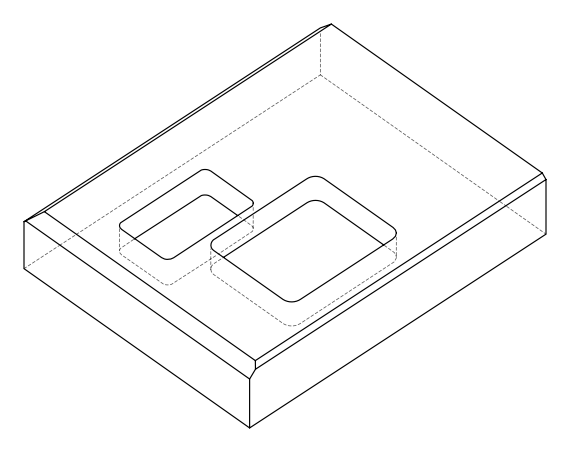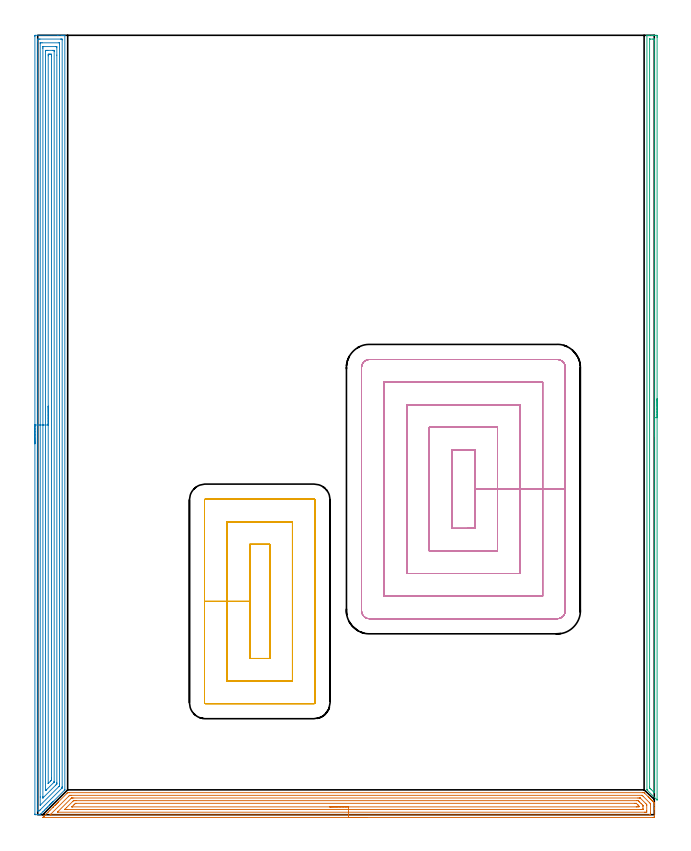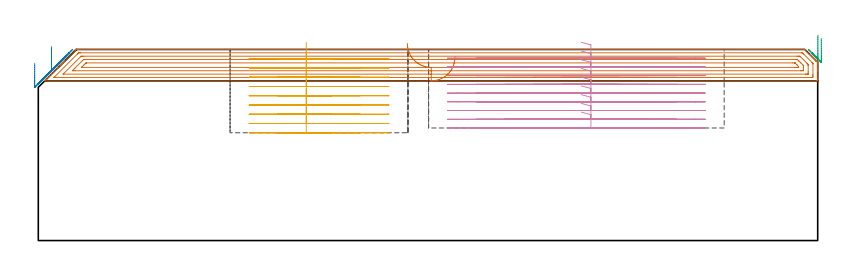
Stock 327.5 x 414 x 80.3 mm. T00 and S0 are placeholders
(PLAN: 5 operations, 1 tool changes, 82.5 min)
(1 AREA_MILL | FG_CHAMFER_SURFACE | UGT0205_001 | 12.96 min | 28515 mm3)
(2 AREA_MILL_1 | FG_CHAMFER_SURFACE_1 | UGT0205_001 | 19.9 min | 51320 mm3)
(3 AREA_MILL_2 | FG_CHAMFER_SURFACE_2 | UGT0205_001 | 6.65 min | 5872 mm3)
(4 MILL_RECTANGULAR_POCKET | POCKET_RECTANGULAR_STRAIGHT | NXT0201_012 | Follow Part, ap 4, ae 75% | 28.71 min | 625861 mm3)
(5 MILL_RECTANGULAR_POCKET_1 | POCKET_RECTANGULAR_STRAIGHT_1 | NXT0201_012 | Follow Part, ap 4, ae 75% | 14.31 min | 323648 mm3)
(TOOL UGT0205_001 | Chamfer Mill 20 x 3 x 45 deg. | D20 FL50 Z2)
(TOOL NXT0201_012 | ENDMILL 16mm [2P460-1600-NA 1630] | D16 FL38 Z6)
(OP 1 AREA_MILL)
G17 G21 G94 G90
T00 M6
G54
G17 G0 G90 X175.1 Y-1.5 S1061 M3
G43 Z90.3 H0
Z77.1
G94 G1 X175.062 Z76.228 F250.
X174.948 Z75.364
X174.759 Z74.512
X174.497 Z73.68
X174.163 Z72.874
X173.76 Z72.1
X173.291 Z71.364
X172.76 Z70.672
X172.171 Z70.029
X171.528 Z69.44
X170.836 Z68.908
X170.1 Z68.44
X169.326 Z68.037
X168.52 Z67.703
X167.688 Z67.441
X166.836 Z67.252
X165.972 Z67.138
X165.1 Z67.1
X2.879
X2.719 Y-1.493 Z67.106
X2.877 Y-1.326 Z67.274
X3.064 Y-1.136 Z67.464
X3.137 Y-1.063 Z67.537
X3.324 Y-0.875 Z67.723
X3.429 Y-0.769 Z67.828
X4.017 Y-0.183 Z68.417
X4.665 Y0.465 Z69.064
X5.559 Y1.359 Z69.958
X6.452 Y2.253 Z70.852
X8.125 Y3.926 Z72.524
X8.24 Y4.042 Z72.638
X8.419 Y4.22 Z72.818
X9.134 Y4.935 Z73.533
X9.297 Y5.1 Z73.695
X9.459 Y5.26 Z73.858
X9.581 Y5.382 Z73.98
X9.738 Y5.54 Z74.135
X9.893 Y5.694 Z74.292
X10.027 Y5.829 Z74.426
X10.178 Y5.98 Z74.576
X10.326 Y6.128 Z74.725
X10.474 Y6.276 Z74.873
X10.618 Y6.421 Z75.016
X10.76 Y6.561 Z75.159
X10.921 Y6.722 Z75.32
X11.059 Y6.861 Z75.457
X15.462 Y11.263 Z79.862
X15.837 Y11.635 Z80.234
X15.899 Y11.694 Z80.292
X15.922 Z80.293
X16.731 Y11.7 Z80.3
X321.513
X322.095 Y11.694 Z80.292
X322.289 Y11.512 Z80.109
X324.3 Y9.502 Z78.098
X324.398 Y9.402 Z78.001
X324.492 Y9.308 Z77.907
X324.593 Y9.209 Z77.805
X324.688 Y9.112 Z77.712
X324.79 Y9.01 Z77.609
X324.887 Y8.915 Z77.511
X324.977 Y8.823 Z77.423
X325.088 Y8.712 Z77.311
X325.18 Y8.622 Z77.218
X325.266 Y8.534 Z77.133
X325.386 Y8.414 Z77.013
X325.473 Y8.328 Z76.924
X325.555 Y8.245 Z76.844
X325.684 Y8.116 Z76.715
X325.767 Y8.035 Z76.631
X325.845 Y7.956 Z76.555
X325.982 Y7.818 Z76.417
X326.06 Y7.741 Z76.338
X326.134 Y7.667 Z76.266
X326.28 Y7.52 Z76.119
X326.354 Y7.448 Z76.044
X326.423 Y7.377 Z75.976
X326.578 Y7.222 Z75.821
X326.647 Y7.154 Z75.751
X326.712 Y7.088 Z75.687
X326.876 Y6.924 Z75.523
X326.941 Y6.861 Z75.457
X327.118 Y6.682 Z75.282
X327.174 Y6.626 Z75.226
X327.38 Y6.421 Z75.019
X327.472 Y6.326 Z74.924
X327.499 Y6.29 Z74.887
X327.5 Y5.98 Z74.579
Y5.897 Z74.496
Y5.1 Z73.695
Y3.87 Z72.467
Y3.339 Z71.933
Y2.724 Z71.32
Y-0.797 Z67.8
X327.497 Y-1.063 Z67.534
X327.49 Y-1.492 Z67.106
X327.315 Y-1.495 Z67.103
X326.876 Y-1.5 Z67.1
X165.1
Y-0.086 Z68.514
X6.899 Y-0.085 Z68.515
X6.799 Y-0.084 Z68.516
X6.633 Y-0.079 Z68.521
X6.586 Y-0.073 Z68.527
X6.597 Y-0.061 Z68.539
X6.683 Y0.031 Z68.631
X6.775 Y0.125 Z68.725
X6.899 Y0.25 Z68.85
X16.439 Y9.789 Z78.389
X16.731 Y10.08 Z78.68
X16.887 Y10.229 Z78.829
X16.937 Y10.275 Z78.875
X17.029 Y10.279 Z78.879
X17.227 Y10.282 Z78.882
X17.625 Y10.285 Z78.885
X17.723 Y10.286 Z78.886
X320.718 Y10.285 Z78.885
X320.916 Y10.283 Z78.883
X321.015 Y10.28 Z78.88
X321.061 Y10.277 Z78.877
X321.162 Y10.18 Z78.78
X321.513 Y9.836 Z78.436
X325.088 Y6.262 Z74.862
X325.367 Y5.98 Z74.58
X325.456 Y5.886 Z74.486
X325.486 Y5.853 Z74.453
X325.491 Y5.828 Z74.428
X325.495 Y5.778 Z74.378
X325.499 Y5.576 Z74.176
X325.5 Y1.173 Z69.773
X325.498 Y0.698 Z69.298
X325.493 Y0.299 Z68.899
X325.476 Y-0.079 Z68.521
X325.088 Y-0.084 Z68.516
X324.989 Y-0.085 Z68.515
X165.1 Y-0.086 Z68.514
Y1.328 Z69.928
X10.727 Y1.329 Z69.929
X10.507 Y1.331 Z69.931
X10.474 Y1.333 Z69.933
X10.447 Y1.337 Z69.937
X10.46 Y1.355 Z69.955
X10.474 Y1.374 Z69.974
X17.721 Y8.622 Z77.222
X17.881 Y8.778 Z77.378
X17.941 Y8.834 Z77.434
X17.966 Y8.856 Z77.456
X18.013 Y8.865 Z77.465
X18.268 Y8.869 Z77.469
X18.518 Y8.87 Z77.47
X19.159 Y8.871 Z77.471
X318.832
X319.473 Y8.87 Z77.47
X319.726 Y8.868 Z77.468
X319.978 Y8.865 Z77.465
X320.033 Y8.855 Z77.455
X320.068 Y8.824 Z77.424
X320.14 Y8.757 Z77.357
X320.278 Y8.622 Z77.222
X322.92 Y5.98 Z74.58
X323.301 Y5.598 Z74.198
X323.422 Y5.471 Z74.071
X323.48 Y5.409 Z74.009
X323.49 Y5.296 Z73.896
X323.496 Y5.1 Z73.7
X323.499 Y4.904 Z73.504
X323.5 Y2.263 Z70.863
X323.496 Y1.578 Z70.178
X323.491 Y1.39 Z69.99
X323.482 Y1.335 Z69.935
X323.427 Y1.333 Z69.933
X323.301 Y1.331 Z69.931
X322.66 Y1.329 Z69.929
X322.407 Y1.328 Z69.928
X165.1
Y2.743 Z71.343
X15.549
X14.943 Y2.744 Z71.344
X14.652 Y2.746 Z71.346
X14.44 Y2.75 Z71.35
X14.32 Y2.761 Z71.361
X14.406 Y2.852 Z71.452
X14.473 Y2.922 Z71.522
X15.359 Y3.81 Z72.41
X18.518 Y6.97 Z75.57
X18.909 Y7.357 Z75.957
X18.984 Y7.427 Z76.027
X19.006 Y7.445 Z76.045
X19.035 Y7.45 Z76.05
X19.11 Y7.453 Z76.053
X19.412 Y7.456 Z76.056
X19.701 Y7.457 Z76.057
X20.306
X318.226
X318.832 Y7.456 Z76.056
X318.918 Y7.454 Z76.054
X318.969 Y7.45 Z76.05
X318.994 Y7.446 Z76.046
X319.018 Y7.424 Z76.024
X319.211 Y7.236 Z75.836
X319.59 Y6.861 Z75.461
X319.726 Y6.726 Z75.326
X320.471 Y5.98 Z74.58
X320.619 Y5.832 Z74.432
X321.344 Y5.1 Z73.7
X321.446 Y4.994 Z73.594
X321.49 Y4.935 Z73.535
X321.492 Y4.883 Z73.483
X321.497 Y4.666 Z73.266
X321.5 Y4.233 Z72.833
Y3.352 Z71.952
X321.496 Y2.905 Z71.505
X321.493 Y2.797 Z71.397
X321.49 Y2.75 Z71.35
X321.426 Y2.748 Z71.348
X321.223 Y2.745 Z71.345
X320.619 Y2.743 Z71.343
X320.331
X165.1
Y4.157 Z72.757
X18.327 Y4.158 Z72.758
X18.243 Y4.159 Z72.759
X18.177 Y4.163 Z72.763
X18.173 Y4.165 Z72.765
X18.174 Y4.169 Z72.769
X18.22 Y4.22 Z72.82
X18.367 Y4.369 Z72.969
X18.518 Y4.521 Z73.121
X19.254 Y5.256 Z73.856
X19.412 Y5.414 Z74.014
X19.7 Y5.697 Z74.297
X19.991 Y5.98 Z74.58
X20.056 Y6.036 Z74.636
X20.179 Y6.041 Z74.641
X20.243 Y6.042 Z74.642
X317.044 Y6.043 Z74.643
X317.876 Y6.041 Z74.641
X317.938 Y6.038 Z74.638
X317.954 Y6.036 Z74.636
X317.975 Y6.019 Z74.619
X318.018 Y5.98 Z74.58
X318.832 Y5.168 Z73.768
X318.896 Y5.1 Z73.7
X319.49 Y4.452 Z73.052
Y4.22 Z72.82
X318.889 Y4.163 Z72.763
X318.832 Y4.161 Z72.761
X318.002 Y4.157 Z72.757
X317.938
X165.1
X164.228 Z72.795
X163.363 Z72.909
X162.512 Z73.098
X161.68 Z73.36
X160.874 Z73.694
X160.1 Z74.097
X159.364 Z74.565
X158.672 Z75.096
X158.029 Z75.686
X157.44 Z76.329
X156.908 Z77.021
X156.44 Z77.757
X156.037 Z78.531
X155.703 Z79.337
X155.441 Z80.169
X155.252 Z81.02
X155.138 Z81.885
X155.1 Z82.757
G0 Z90.3
M5
M2
(OP 2 AREA_MILL_1)
G17 G21 G94 G90
T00 M6
G54
G17 G0 G90 X-1.5 Y197. S1061 M3
G43 Z90.3 H0
Z74.4
G94 G1 Y197.038 Z73.528 F250.
Y197.152 Z72.664
Y197.341 Z71.812
Y197.603 Z70.98
Y197.937 Z70.174
Y198.34 Z69.4
Y198.808 Z68.664
Y199.339 Z67.972
Y199.929 Z67.329
Y200.572 Z66.74
Y201.264 Z66.209
Y202. Z65.74
Y202.774 Z65.337
Y203.58 Z65.003
Y204.412 Z64.741
Y205.263 Z64.552
Y206.128 Z64.438
Y207. Z64.4
Y413.381
X-1.496 Y413.817 Z64.402
X-1.492 Y413.99 Z64.406
X-1.316 Y414. Z64.582
X10.689 Z76.584
X12.723 Z78.619
X13.063 Z78.958
X13.743 Z79.643
X14.049 Z79.948
X14.395 Y413.994 Z80.285
X14.397 Y413.992 Z80.288
X14.4 Y413.828 Z80.3
X14.401 Y13.215 Z80.299
X14.399 Y13.201 Z80.297
X14.398 Y13.197 Z80.296
X8.349 Y7.148 Z74.247
X8.213 Y7.011 Z74.109
X8.074 Y6.873 Z73.972
X7.914 Y6.713 Z73.812
X7.773 Y6.57 Z73.668
X7.627 Y6.426 Z73.525
X7.479 Y6.278 Z73.377
X7.332 Y6.129 Z73.227
X7.181 Y5.98 Z73.078
X7.044 Y5.843 Z72.941
X6.891 Y5.688 Z72.786
X6.734 Y5.533 Z72.632
X6.609 Y5.408 Z72.506
X6.45 Y5.248 Z72.345
X6.287 Y5.086 Z72.185
X6.173 Y4.972 Z72.071
X6.009 Y4.807 Z71.904
X5.302 Y4.102 Z71.202
X4.948 Y3.746 Z70.844
X4.372 Y3.172 Z70.272
X3.658 Y2.457 Z69.557
X2.776 Y1.576 Z68.675
X1.601 Y0.401 Z67.5
X1.37 Y0.172 Z67.27
X1.198 Y0.01 Z67.097
X1.16 Y0.007 Z67.059
X0.82 Y0. Z66.719
X0.517 Z66.416
X-0.163 Z65.732
X-1.384 Z64.512
X-1.491 Y0.003 Z64.405
X-1.5 Y0.403 Z64.4
Y207.
X-0.086 Z65.814
Y410.622
X-0.085 Y411.515 Z65.815
X-0.084 Y411.594 Z65.816
X-0.075 Y411.99 Z65.825
X0.321 Y411.997 Z66.221
X0.719 Y411.999 Z66.619
X1.2 Y412. Z67.1
X12.181 Y411.999 Z78.081
X12.666 Y411.997 Z78.566
X12.883 Y411.99 Z78.783
X12.979 Y411.966 Z78.879
X12.984 Y411.674 Z78.884
X12.985 Y411.594 Z78.885
X12.986 Y14.914 Z78.886
X12.983 Y14.506 Z78.883
X12.981 Y14.303 Z78.881
X12.979 Y14.255 Z78.879
X12.962 Y14.224 Z78.862
X12.914 Y14.171 Z78.814
X12.77 Y14.02 Z78.67
X1.38 Y2.63 Z67.28
X1.153 Y2.406 Z67.053
X0.93 Y2.192 Z66.83
X0.719 Y2.01 Z66.619
X0.233 Y2.005 Z66.133
X0.017 Y2.01 Z65.917
X-0.079 Y2.034 Z65.821
X-0.084 Y2.326 Z65.816
X-0.085 Y2.406 Z65.815
X-0.086 Y207. Z65.814
X1.328 Z67.228
X1.329 Y409.807 Z67.229
X1.331 Y409.945 Z67.231
X1.333 Y409.978 Z67.233
X1.335 Y409.988 Z67.235
X1.348 Y409.991 Z67.248
X1.412 Y409.998 Z67.312
X1.601 Y409.999 Z67.501
X2.292 Y410. Z68.192
X11.3 Y409.999 Z77.2
X11.49 Y409.995 Z77.39
X11.543 Y409.991 Z77.443
X11.565 Y409.987 Z77.465
X11.567 Y409.971 Z77.467
X11.57 Y409.899 Z77.47
X11.571 Y409.807 Z77.471
X11.572 Y409.532 Z77.472
X11.571 Y16.425 Z77.471
X11.569 Y15.807 Z77.469
X11.566 Y15.537 Z77.466
X11.56 Y15.271 Z77.46
X11.3 Y15. Z77.2
X11.257 Y14.957 Z77.157
X1.386 Y5.086 Z67.286
X1.362 Y5.067 Z67.262
X1.34 Y5.05 Z67.24
X1.335 Y5.086 Z67.235
X1.332 Y5.127 Z67.232
X1.329 Y5.361 Z67.229
X1.328 Y9.392 Z67.228
Y207.
X2.743 Z68.643
Y407.127
X2.746 Y407.753 Z68.646
X2.75 Y407.965 Z68.65
X2.751 Y407.991 Z68.651
X2.772 Y407.993 Z68.672
X2.826 Y407.997 Z68.726
X2.933 Y407.999 Z68.833
X9.556 Y408. Z75.456
X9.969 Y407.99 Z75.869
X10.15 Y407.973 Z76.05
X10.152 Y407.869 Z76.052
X10.156 Y407.392 Z76.056
X10.157 Y403.459 Z76.057
Y16.965
X10.156 Y16.701 Z76.056
X10.152 Y16.386 Z76.052
X10.15 Y16.312 Z76.05
X10.11 Y16.267 Z76.01
X10.038 Y16.192 Z75.938
X9.659 Y15.807 Z75.559
X2.94 Y9.089 Z68.84
X2.867 Y9.018 Z68.767
X2.768 Y8.926 Z68.668
X2.753 Y8.913 Z68.653
X2.749 Y8.923 Z68.649
X2.746 Y8.979 Z68.646
X2.744 Y9.043 Z68.644
X2.743 Y9.289 Z68.643
Y9.553
Y207.
X4.157 Z70.057
Y405.43
X4.158 Y405.52 Z70.058
X4.162 Y405.7 Z70.062
X4.171 Y405.99 Z70.071
X4.246 Y405.993 Z70.146
X4.478 Y405.998 Z70.378
X5.127 Y406. Z71.027
X5.358 Z71.258
X8.003 Z73.903
X8.654 Y405.999 Z74.554
X8.698 Y405.998 Z74.598
X8.721 Y405.994 Z74.621
X8.729 Y405.992 Z74.629
X8.736 Y405.968 Z74.636
X8.741 Y405.61 Z74.641
X8.743 Y405.43 Z74.643
Y17.594
X8.742 Y17.505 Z74.642
X8.739 Y17.414 Z74.639
X8.736 Y17.358 Z74.636
X8.717 Y17.327 Z74.617
X8.654 Y17.259 Z74.554
X8.379 Y16.979 Z74.279
X4.529 Y13.127 Z70.429
X4.386 Y12.985 Z70.286
X4.246 Y12.847 Z70.146
X4.197 Y12.802 Z70.097
X4.168 Y12.777 Z70.068
X4.164 Y12.858 Z70.064
X4.159 Y13.037 Z70.059
X4.157 Y13.127 Z70.057
Y207.
X5.571 Z71.471
X5.572 Y403.103 Z71.472
X5.574 Y403.553 Z71.474
X5.578 Y403.99 Z71.478
X6.009 Y403.995 Z71.909
X6.451 Y403.999 Z72.351
X6.891 Y403.994 Z72.791
X7.322 Y403.987 Z73.222
X7.326 Y403.553 Z73.226
X7.328 Y403.11 Z73.228
X7.329 Y19.381 Z73.229
X7.328 Y18.938 Z73.228
X7.324 Y18.487 Z73.224
X7.322 Y18.382 Z73.222
X7.253 Y18.307 Z73.153
X7.162 Y18.212 Z73.062
X6.891 Y17.939 Z72.791
X6.72 Y17.767 Z72.62
X5.624 Y16.673 Z71.524
X5.606 Y16.659 Z71.506
X5.582 Y16.641 Z71.482
X5.577 Y16.668 Z71.477
X5.574 Y16.701 Z71.474
X5.572 Y16.776 Z71.472
X5.571 Y207. Z71.471
Y207.871 Z71.509
Y208.736 Z71.623
Y209.588 Z71.812
Y210.42 Z72.074
Y211.226 Z72.408
Y212. Z72.811
Y212.736 Z73.28
Y213.428 Z73.811
Y214.071 Z74.4
Y214.66 Z75.043
Y215.191 Z75.735
Y215.66 Z76.471
Y216.063 Z77.245
Y216.397 Z78.051
Y216.659 Z78.883
Y216.848 Z79.735
Y216.962 Z80.6
Y217. Z81.471
G0 Z90.3
M5
M2
(OP 3 AREA_MILL_2)
G17 G21 G94 G90
T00 M6
G54
G17 G0 G90 X329. Y220.9 S1061 M3
G43 Z90.3 H0
Z84.9
G94 G1 Y220.862 Z84.028 F250.
Y220.748 Z83.164
Y220.559 Z82.312
Y220.297 Z81.48
Y219.963 Z80.674
Y219.56 Z79.9
Y219.092 Z79.164
Y218.56 Z78.472
Y217.971 Z77.829
Y217.328 Z77.24
Y216.636 Z76.708
Y215.9 Z76.24
Y215.126 Z75.837
Y214.32 Z75.503
Y213.488 Z75.241
Y212.637 Z75.052
Y211.772 Z74.938
Y210.9 Z74.9
X328.999 Y7.956 Z74.901
X328.995 Y7.817 Z74.904
X328.953 Y7.854 Z74.946
X328.821 Y7.979 Z75.078
X323.815 Y12.985 Z80.085
X323.617 Y13.187 Z80.277
X323.596 Y13.213 Z80.295
X323.6 Y13.339 Z80.3
Y413.821
X323.603 Y413.992 Z80.288
X323.619 Y414. Z80.272
X323.992 Z79.907
X324.265 Z79.635
X324.974 Z78.921
X326.212 Z77.685
X326.742 Z77.152
X327.361 Z76.534
X327.626 Z76.269
X328.246 Z75.651
X328.51 Y413.997 Z75.386
X328.991 Y413.991 Z74.905
X328.994 Y413.863 Z74.903
X328.999 Y413.374 Z74.901
X329. Y412.879 Z74.9
Y210.9
X327.586 Z76.314
X327.585 Y11.822 Z76.315
X327.584 Y11.732 Z76.316
X327.582 Y11.688 Z76.318
X327.58 Y11.681 Z76.32
X327.569 Y11.691 Z76.331
X327.47 Y11.784 Z76.43
X327.248 Y12.002 Z76.652
X325.858 Y13.392 Z78.042
X325.462 Y13.79 Z78.438
X325.057 Y14.204 Z78.843
X325.021 Y14.248 Z78.879
X325.019 Y14.27 Z78.881
X325.016 Y14.323 Z78.884
X325.015 Y14.429 Z78.885
X325.014 Y14.643 Z78.886
X325.015 Y411.906 Z78.885
X325.016 Y411.959 Z78.884
X325.018 Y411.984 Z78.882
X325.02 Y411.989 Z78.88
X325.04 Y411.992 Z78.86
X325.45 Y411.999 Z78.45
X326.742 Z77.158
X327.219 Y411.998 Z76.681
X327.464 Y411.99 Z76.436
X327.579 Y411.984 Z76.321
X327.585 Y411.628 Z76.315
Y411.586
X327.586 Y210.9 Z76.314
Y210.028 Z76.352
Y209.164 Z76.466
Y208.312 Z76.655
Y207.48 Z76.917
Y206.674 Z77.251
Y205.9 Z77.654
Y205.164 Z78.123
Y204.472 Z78.654
Y203.829 Z79.243
Y203.24 Z79.886
Y202.709 Z80.578
Y202.24 Z81.314
Y201.837 Z82.088
Y201.503 Z82.894
Y201.241 Z83.726
Y201.052 Z84.578
Y200.938 Z85.443
Y200.9 Z86.314
G0 Z90.3
M5
M2
(OP 4 MILL_RECTANGULAR_POCKET)
G17 G21 G94 G90
T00 M6
G54
G17 G0 G90 X228.17 Y152.1 S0 M3
G43 Z90.3 H1
Z83.3
G94 G1 X232.2 Z82.22 F250.
Y172.95 Z76.633
Y193.8 F500.
X220.
Y152.1
X232.2
Y172.95
X244.2
Y205.8
X208.
Y140.1
X244.2
Y172.95
X256.2
Y217.8
X196.
Y128.1
X256.2
Y172.95
X268.2
Y229.8
X184.
Y116.1
X268.2
Y172.95
X280.2
Y237.6
G3 X276. Y241.8 R4.2
G1 X176.2
G3 X172. Y237.6 R4.2
G1 Y108.3
G3 X176.2 Y104.1 R4.2
G1 X276.
G3 X280.2 Y108.3 R4.2
G1 Y172.95
Y173.95
G0 X228.17 Y152.1 Z79.633
G1 X232.2 Z78.553 F250.
Y172.95 Z72.967
Y193.8 F500.
X220.
Y152.1
X232.2
Y172.95
X244.2
Y205.8
X208.
Y140.1
X244.2
Y172.95
X256.2
Y217.8
X196.
Y128.1
X256.2
Y172.95
X268.2
Y229.8
X184.
Y116.1
X268.2
Y172.95
X280.2
Y237.6
G3 X276. Y241.8 R4.2
G1 X176.2
G3 X172. Y237.6 R4.2
G1 Y108.3
G3 X176.2 Y104.1 R4.2
G1 X276.
G3 X280.2 Y108.3 R4.2
G1 Y172.95
Y173.95
G0 X228.17 Y152.1 Z75.967
G1 X232.2 Z74.887 F250.
Y172.95 Z69.3
Y193.8 F500.
X220.
Y152.1
X232.2
Y172.95
X244.2
Y205.8
X208.
Y140.1
X244.2
Y172.95
X256.2
Y217.8
X196.
Y128.1
X256.2
Y172.95
X268.2
Y229.8
X184.
Y116.1
X268.2
Y172.95
X280.2
Y237.6
G3 X276. Y241.8 R4.2
G1 X176.2
G3 X172. Y237.6 R4.2
G1 Y108.3
G3 X176.2 Y104.1 R4.2
G1 X276.
G3 X280.2 Y108.3 R4.2
G1 Y172.95
Y173.95
G0 X228.17 Y152.1 Z72.3
G1 X232.2 Z71.22 F250.
Y172.95 Z65.633
Y193.8 F500.
X220.
Y152.1
X232.2
Y172.95
X244.2
Y205.8
X208.
Y140.1
X244.2
Y172.95
X256.2
Y217.8
X196.
Y128.1
X256.2
Y172.95
X268.2
Y229.8
X184.
Y116.1
X268.2
Y172.95
X280.2
Y237.6
G3 X276. Y241.8 R4.2
G1 X176.2
G3 X172. Y237.6 R4.2
G1 Y108.3
G3 X176.2 Y104.1 R4.2
G1 X276.
G3 X280.2 Y108.3 R4.2
G1 Y172.95
Y173.95
G0 X228.17 Y152.1 Z68.633
G1 X232.2 Z67.553 F250.
Y172.95 Z61.967
Y193.8 F500.
X220.
Y152.1
X232.2
Y172.95
X244.2
Y205.8
X208.
Y140.1
X244.2
Y172.95
X256.2
Y217.8
X196.
Y128.1
X256.2
Y172.95
X268.2
Y229.8
X184.
Y116.1
X268.2
Y172.95
X280.2
Y237.6
G3 X276. Y241.8 R4.2
G1 X176.2
G3 X172. Y237.6 R4.2
G1 Y108.3
G3 X176.2 Y104.1 R4.2
G1 X276.
G3 X280.2 Y108.3 R4.2
G1 Y172.95
Y173.95
G0 X228.17 Y152.1 Z64.967
G1 X232.2 Z63.887 F250.
Y172.95 Z58.3
Y193.8 F500.
X220.
Y152.1
X232.2
Y172.95
X244.2
Y205.8
X208.
Y140.1
X244.2
Y172.95
X256.2
Y217.8
X196.
Y128.1
X256.2
Y172.95
X268.2
Y229.8
X184.
Y116.1
X268.2
Y172.95
X280.2
Y237.6
G3 X276. Y241.8 R4.2
G1 X176.2
G3 X172. Y237.6 R4.2
G1 Y108.3
G3 X176.2 Y104.1 R4.2
G1 X276.
G3 X280.2 Y108.3 R4.2
G1 Y172.95
Y173.95
G0 X228.17 Y152.1 Z61.3
G1 X232.2 Z60.22 F250.
Y172.95 Z54.633
Y193.8 F500.
X220.
Y152.1
X232.2
Y172.95
X244.2
Y205.8
X208.
Y140.1
X244.2
Y172.95
X256.2
Y217.8
X196.
Y128.1
X256.2
Y172.95
X268.2
Y229.8
X184.
Y116.1
X268.2
Y172.95
X280.2
Y237.6
G3 X276. Y241.8 R4.2
G1 X176.2
G3 X172. Y237.6 R4.2
G1 Y108.3
G3 X176.2 Y104.1 R4.2
G1 X276.
G3 X280.2 Y108.3 R4.2
G1 Y172.95
Y173.95
G0 X228.17 Y152.1 Z57.633
G1 X232.2 Z56.553 F250.
Y172.95 Z50.967
Y193.8 F500.
X220.
Y152.1
X232.2
Y172.95
X244.2
Y205.8
X208.
Y140.1
X244.2
Y172.95
X256.2
Y217.8
X196.
Y128.1
X256.2
Y172.95
X268.2
Y229.8
X184.
Y116.1
X268.2
Y172.95
X280.2
Y237.6
G3 X276. Y241.8 R4.2
G1 X176.2
G3 X172. Y237.6 R4.2
G1 Y108.3
G3 X176.2 Y104.1 R4.2
G1 X276.
G3 X280.2 Y108.3 R4.2
G1 Y172.95
Y173.95
G0 X228.17 Y152.1 Z53.967
G1 X232.2 Z52.887 F250.
Y172.95 Z47.3
Y193.8 F500.
X220.
Y152.1
X232.2
Y172.95
X244.2
Y205.8
X208.
Y140.1
X244.2
Y172.95
X256.2
Y217.8
X196.
Y128.1
X256.2
Y172.95
X268.2
Y229.8
X184.
Y116.1
X268.2
Y172.95
X280.2
Y237.6
G3 X276. Y241.8 R4.2
G1 X176.2
G3 X172. Y237.6 R4.2
G1 Y108.3
G3 X176.2 Y104.1 R4.2
G1 X276.
G3 X280.2 Y108.3 R4.2
G1 Y172.95
Y173.95
G0 Z90.3
M5
M2
(OP 5 MILL_RECTANGULAR_POCKET_1)
G17 G21 G94 G90
T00 M6
G54
G17 G0 G90 X112.6 Y139.01 S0 M3
G43 Z90.3 H1
Z83.3
G94 G1 Y113.3 Z76.411 F250.
Y83. F500.
X123.3
Y143.6
X112.6
Y113.3
X100.6
Y71.
X135.3
Y155.6
X100.6
Y113.3
X88.6
Y59.5
G3 X89.1 Y59. R0.5
G1 X146.8
G3 X147.3 Y59.5 R0.5
G1 Y167.1
G3 X146.8 Y167.6 R0.5
G1 X89.1
G3 X88.6 Y167.1 R0.5
G1 Y113.3
Y112.3
G0 X112.6 Y139.01 Z79.411
G1 Y113.3 Z72.522 F250.
Y83. F500.
X123.3
Y143.6
X112.6
Y113.3
X100.6
Y71.
X135.3
Y155.6
X100.6
Y113.3
X88.6
Y59.5
G3 X89.1 Y59. R0.5
G1 X146.8
G3 X147.3 Y59.5 R0.5
G1 Y167.1
G3 X146.8 Y167.6 R0.5
G1 X89.1
G3 X88.6 Y167.1 R0.5
G1 Y113.3
Y112.3
G0 X112.6 Y139.01 Z75.522
G1 Y113.3 Z68.633 F250.
Y83. F500.
X123.3
Y143.6
X112.6
Y113.3
X100.6
Y71.
X135.3
Y155.6
X100.6
Y113.3
X88.6
Y59.5
G3 X89.1 Y59. R0.5
G1 X146.8
G3 X147.3 Y59.5 R0.5
G1 Y167.1
G3 X146.8 Y167.6 R0.5
G1 X89.1
G3 X88.6 Y167.1 R0.5
G1 Y113.3
Y112.3
G0 X112.6 Y139.01 Z71.633
G1 Y113.3 Z64.744 F250.
Y83. F500.
X123.3
Y143.6
X112.6
Y113.3
X100.6
Y71.
X135.3
Y155.6
X100.6
Y113.3
X88.6
Y59.5
G3 X89.1 Y59. R0.5
G1 X146.8
G3 X147.3 Y59.5 R0.5
G1 Y167.1
G3 X146.8 Y167.6 R0.5
G1 X89.1
G3 X88.6 Y167.1 R0.5
G1 Y113.3
Y112.3
G0 X112.6 Y139.01 Z67.744
G1 Y113.3 Z60.856 F250.
Y83. F500.
X123.3
Y143.6
X112.6
Y113.3
X100.6
Y71.
X135.3
Y155.6
X100.6
Y113.3
X88.6
Y59.5
G3 X89.1 Y59. R0.5
G1 X146.8
G3 X147.3 Y59.5 R0.5
G1 Y167.1
G3 X146.8 Y167.6 R0.5
G1 X89.1
G3 X88.6 Y167.1 R0.5
G1 Y113.3
Y112.3
G0 X112.6 Y139.01 Z63.856
G1 Y113.3 Z56.967 F250.
Y83. F500.
X123.3
Y143.6
X112.6
Y113.3
X100.6
Y71.
X135.3
Y155.6
X100.6
Y113.3
X88.6
Y59.5
G3 X89.1 Y59. R0.5
G1 X146.8
G3 X147.3 Y59.5 R0.5
G1 Y167.1
G3 X146.8 Y167.6 R0.5
G1 X89.1
G3 X88.6 Y167.1 R0.5
G1 Y113.3
Y112.3
G0 X112.6 Y139.01 Z59.967
G1 Y113.3 Z53.078 F250.
Y83. F500.
X123.3
Y143.6
X112.6
Y113.3
X100.6
Y71.
X135.3
Y155.6
X100.6
Y113.3
X88.6
Y59.5
G3 X89.1 Y59. R0.5
G1 X146.8
G3 X147.3 Y59.5 R0.5
G1 Y167.1
G3 X146.8 Y167.6 R0.5
G1 X89.1
G3 X88.6 Y167.1 R0.5
G1 Y113.3
Y112.3
G0 X112.6 Y139.01 Z56.078
G1 Y113.3 Z49.189 F250.
Y83. F500.
X123.3
Y143.6
X112.6
Y113.3
X100.6
Y71.
X135.3
Y155.6
X100.6
Y113.3
X88.6
Y59.5
G3 X89.1 Y59. R0.5
G1 X146.8
G3 X147.3 Y59.5 R0.5
G1 Y167.1
G3 X146.8 Y167.6 R0.5
G1 X89.1
G3 X88.6 Y167.1 R0.5
G1 Y113.3
Y112.3
G0 X112.6 Y139.01 Z52.189
G1 Y113.3 Z45.3 F250.
Y83. F500.
X123.3
Y143.6
X112.6
Y113.3
X100.6
Y71.
X135.3
Y155.6
X100.6
Y113.3
X88.6
Y59.5
G3 X89.1 Y59. R0.5
G1 X146.8
G3 X147.3 Y59.5 R0.5
G1 Y167.1
G3 X146.8 Y167.6 R0.5
G1 X89.1
G3 X88.6 Y167.1 R0.5
G1 Y113.3
Y112.3
G0 Z90.3
M5
M2
